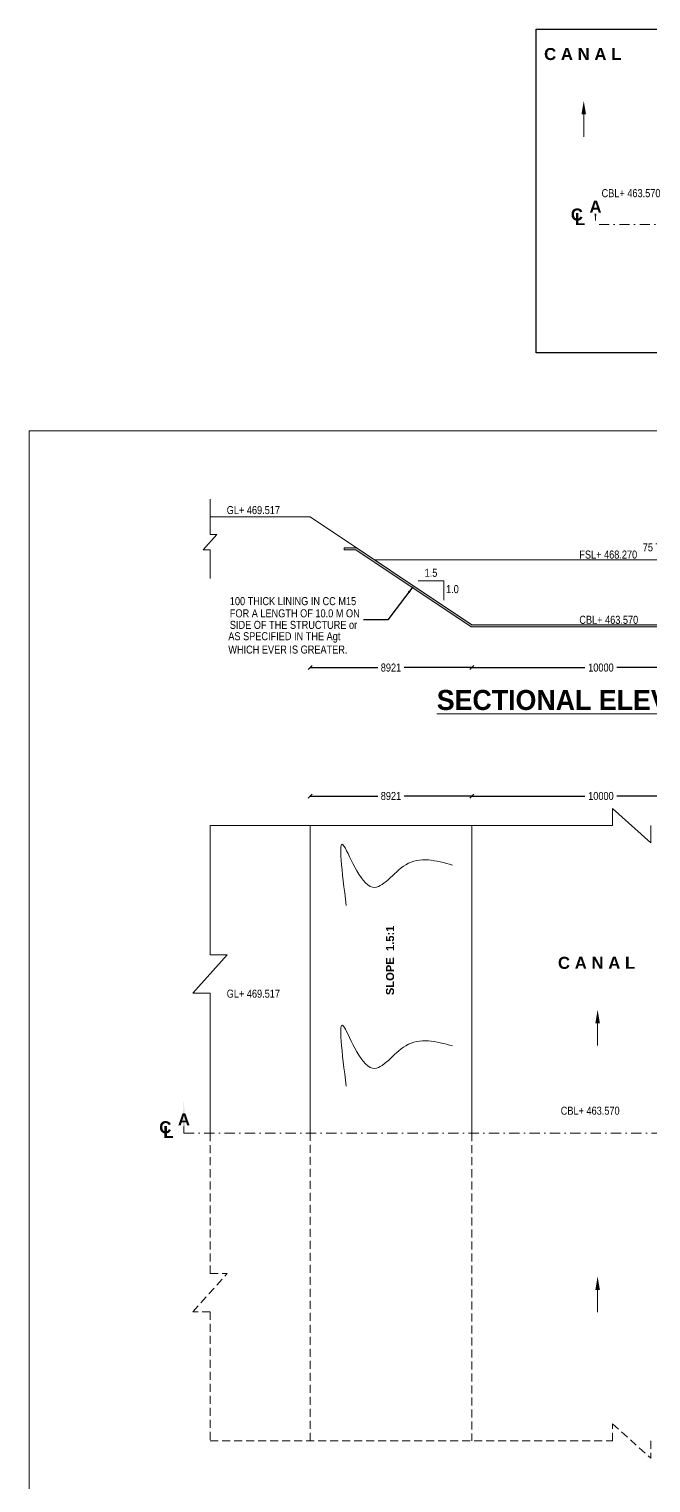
# Model space of a CAD drawing. Header units: millimetres. Extents: x 283753 to 367753, y 96727 to 160762.
# Drawn here: x 283753 to 299293, y 124439 to 160762 of the extents above; entities that cross this region are included whole.
import ezdxf
from ezdxf.enums import TextEntityAlignment as Align

# ---------------------------------------------------------------- set-up
doc = ezdxf.new("R2010")
doc.units = ezdxf.units.MM
for name, pattern in [('CENTER', [2, 1.25, -0.25, 0.25, -0.25]), ('DASHDOTX2', [50.8, 25.4, -12.7, 0, -12.7]), ('HIDDEN', [0.375, 0.25, -0.125])]:
    doc.linetypes.add(name, pattern=pattern)
for name, color, linetype in [('Box', 20, 'Continuous'), ('canal', 5, 'Continuous'), ('CENTER', 5, 'CENTER'), ('TEXT', 7, 'Continuous')]:
    doc.layers.add(name, color=color, linetype=linetype)
doc.styles.add('AB', font='ARIALBD_1.TTF')
doc.styles.add('ARIAL NARROW', font='ARIALN_1.TTF')
doc.styles.add('CITYBLUEPR', font='cityb__.ttf')
doc.dimstyles.get("Standard").update_dxf_attribs({"dimtxt": 0.18, "dimasz": 0.18, "dimexe": 0.18, "dimexo": 0.0625, "dimgap": 0.09, "dimtad": 0, "dimtih": 1, "dimtoh": 1, "dimdec": 4, "dimzin": 0, "dimdsep": 46, "dimtxsty": 'Standard', "dimcen": 0.09, "dimadec": 0, "dimazin": 0, "dimtfac": 1, "dimtdec": 4, "dimtofl": 0, "dimtmove": 0, "dimatfit": 3, "dimfxl": 0, "dimtolj": 1, "dimtzin": 0, "dimarcsym": 0})
doc.dimstyles.new('STANDARD$7', dxfattribs={"dimtxt": 2, "dimasz": 2, "dimexe": 1.25, "dimexo": 0.625, "dimtad": 1, "dimdec": 0, "dimlfac": 0.5, "dimdsep": 46, "dimtxsty": 'Standard', "dimcen": 2.5, "dimadec": 0, "dimazin": 0, "dimtfac": 1, "dimtdec": 0, "dimtmove": 0, "dimatfit": 3, "dimfxl": 0, "dimtolj": 1, "dimtzin": 0, "dimarcsym": 0})

# ---------------------------------------------------------------- blocks, each defined once
blk = doc.blocks.new('_Oblique')
at = {"color": 0, "linetype": 'ByBlock', "lineweight": -2}
blk.add_line((-0.5, -0.5), (0.5, 0.5), dxfattribs=at)
blk = doc.blocks.new('*D147')
at = {"layer": 'canal', "color": 0, "lineweight": -2, "transparency": 16777216}
for p, q in [((290775, 141601), (292468, 141601)), ((294819, 141601), (293126, 141601))]:
    blk.add_line(p, q, dxfattribs=at)
at = {"layer": 'Defpoints', "color": 0, "transparency": 16777216}
for p in [(290775, 141601), (294819, 141601), (294819, 141601)]:
    blk.add_point(p, dxfattribs=at)
at = {"layer": 'canal', "color": 0, "lineweight": -2, "transparency": 16777216, "xscale": 100, "yscale": 100, "zscale": 100, "rotation": 180}
blk.add_blockref('_Oblique', (290775, 141601), dxfattribs=at)
at = {"layer": 'canal', "color": 0, "lineweight": -2, "transparency": 16777216, "xscale": 100, "yscale": 100, "zscale": 100}
blk.add_blockref('_Oblique', (294819, 141601), dxfattribs=at)
at = {"layer": 'canal', "color": 0, "lineweight": 9, "transparency": 16777216, "insert": (292797, 141601), "char_height": 200, "attachment_point": 5, "style": 'ARIAL NARROW'}
blk.add_mtext('\\A1;8921', dxfattribs=at)
blk = doc.blocks.new('*D148')
at = {"layer": 'canal', "color": 0, "lineweight": -2, "transparency": 16777216}
for p, q in [((294819, 141601), (297643, 141601)), ((301269, 141601), (298444, 141601))]:
    blk.add_line(p, q, dxfattribs=at)
at = {"layer": 'Defpoints', "color": 0, "transparency": 16777216}
for p in [(294819, 141601), (301269, 141601), (301269, 141601)]:
    blk.add_point(p, dxfattribs=at)
at = {"layer": 'canal', "color": 0, "lineweight": -2, "transparency": 16777216, "xscale": 100, "yscale": 100, "zscale": 100, "rotation": 180}
blk.add_blockref('_Oblique', (294819, 141601), dxfattribs=at)
at = {"layer": 'canal', "color": 0, "lineweight": -2, "transparency": 16777216, "xscale": 100, "yscale": 100, "zscale": 100}
blk.add_blockref('_Oblique', (301269, 141601), dxfattribs=at)
at = {"layer": 'canal', "color": 0, "lineweight": 9, "transparency": 16777216, "insert": (298044, 141601), "char_height": 200, "attachment_point": 5, "style": 'ARIAL NARROW'}
blk.add_mtext('\\A1;10000', dxfattribs=at)
blk = doc.blocks.new('*D154')
at = {"layer": 'canal', "color": 0, "lineweight": -2, "transparency": 16777216}
for p, q in [((290775, 144809), (292468, 144809)), ((294819, 144809), (293126, 144809))]:
    blk.add_line(p, q, dxfattribs=at)
at = {"layer": 'Defpoints', "color": 0, "transparency": 16777216}
for p in [(290775, 144809), (294819, 144809), (294819, 144809)]:
    blk.add_point(p, dxfattribs=at)
at = {"layer": 'canal', "color": 0, "lineweight": -2, "transparency": 16777216, "xscale": 100, "yscale": 100, "zscale": 100, "rotation": 180}
blk.add_blockref('_Oblique', (290775, 144809), dxfattribs=at)
at = {"layer": 'canal', "color": 0, "lineweight": -2, "transparency": 16777216, "xscale": 100, "yscale": 100, "zscale": 100}
blk.add_blockref('_Oblique', (294819, 144809), dxfattribs=at)
at = {"layer": 'canal', "color": 0, "lineweight": 9, "transparency": 16777216, "insert": (292797, 144809), "char_height": 200, "attachment_point": 5, "style": 'ARIAL NARROW'}
blk.add_mtext('\\A1;8921', dxfattribs=at)
blk = doc.blocks.new('*D155')
at = {"layer": 'canal', "color": 0, "lineweight": -2, "transparency": 16777216}
for p, q in [((294819, 144809), (297643, 144809)), ((301269, 144809), (298444, 144809))]:
    blk.add_line(p, q, dxfattribs=at)
at = {"layer": 'Defpoints', "color": 0, "transparency": 16777216}
for p in [(294819, 144809), (301269, 144809), (301269, 144809)]:
    blk.add_point(p, dxfattribs=at)
at = {"layer": 'canal', "color": 0, "lineweight": -2, "transparency": 16777216, "xscale": 100, "yscale": 100, "zscale": 100, "rotation": 180}
blk.add_blockref('_Oblique', (294819, 144809), dxfattribs=at)
at = {"layer": 'canal', "color": 0, "lineweight": -2, "transparency": 16777216, "xscale": 100, "yscale": 100, "zscale": 100}
blk.add_blockref('_Oblique', (301269, 144809), dxfattribs=at)
at = {"layer": 'canal', "color": 0, "lineweight": 9, "transparency": 16777216, "insert": (298044, 144809), "char_height": 200, "attachment_point": 5, "style": 'ARIAL NARROW'}
blk.add_mtext('\\A1;10000', dxfattribs=at)

msp = doc.modelspace()

# ---------------------------------------------------------------- hatches: boundary and pattern name
at = {"layer": 'canal', "linetype": 'Continuous', "lineweight": 9}
h = msp.add_hatch(dxfattribs=at)
h.set_pattern_fill('AR-CONC', color=0, style=0)
h.set_pattern_definition([(50, (0, 1654.29), (182.18467, -15.939086), [19.05, -209.55]), (355, (0, 1654.29), (-35.24283, 191.05664), [15.24, -167.64]), (100.451, (15.18, 1652.96), (146.9425, 175.11669), [16.19, -178.09]), (46.1842, (0, 1705.09), (271.07904, -42.04233), [28.575, -314.325]), (96.6356, (22.6, 1701.58), (237.40423, 247.42556), [24.285, -267.135]), (351.184, (0, 1705.1), (237.4046, 247.42512), [22.86, -251.46]), (21, (25.4, 1692.39), (151.61488, -102.26552), [19.05, -209.55]), (326, (25.4, 1692.39), (61.80203, 184.18797), [15.24, -167.64]), (71.4514, (38.03, 1683.86), (213.41649, 81.92286), [16.19, -178.09]), (37.5, (0, 1654.286), (3.088603, 84.555039), [0, -165.608, 0, -170.18, 0, -168.275]), (7.5, (0, 1654.29), (66.819663, 100.180575), [0, -97.028, 0, -161.798, 0, -64.135]), (327.5, (-56.64, 1654.286), (135.590595, -5.728744), [0, -63.5, 0, -198.12, 0, -262.89]), (317.5, (-82.04, 1654.29), (148.12918, 25.42649), [0, -82.55, 0, -131.572, 0, -186.69])])
h.paths.add_polyline_path([(301268.6, 145877), (294818.6, 145877), (291931.1, 147802), (291631.1, 147802), (291631.1, 147752), (291915.9, 147752), (294803.4, 145827), (301268.6, 145827)])

# ---------------------------------------------------------------- linework, layer by layer
at = {"color": 0, "linetype": 'Continuous', "lineweight": 9}
for p, q in [((367752.6, 150726.9), (283752.6, 150726.9)), ((283752.6, 150726.9), (283752.6, 96726.9))]:
    msp.add_line(p, q, dxfattribs=at)
at = {"layer": 'Box', "color": 0, "linetype": 'Continuous'}
msp.add_lwpolyline([(296424.3, 160761.9), (316646.5, 160761.9), (316646.5, 152675.8), (296424.3, 152675.8)], close=True, dxfattribs=at)
at = {"layer": 'canal', "color": 0, "linetype": 'Continuous', "lineweight": 9}
for p, q in [((288274.6, 148132.5), (288274.6, 149013.5)), ((290774.6, 148573), (288274.6, 148573)), ((294818.6, 145877), (290774.6, 148573)), ((288102.1, 147748), (288447, 148132.5)), ((288274.6, 148132.5), (288447, 148132.5)), ((288274.6, 147748), (288102.1, 147748)), ((288274.6, 147035), (288274.6, 147748)), ((291631.1, 147802), (291631.1, 147752)), ((291931.1, 147802), (291631.1, 147802)), ((291915.9, 147752), (291631.1, 147752)), ((294803.4, 145827), (291915.9, 147752)), ((303706.1, 147502), (292381.1, 147502)), ((294803.4, 145827), (301268.6, 145827)), ((301268.6, 145877), (294818.6, 145877)), ((298331.9, 140860.4), (298331.9, 141291.5)), ((298331.9, 141291.5), (299293.3, 140429.3)), ((288274.6, 140860.4), (288274.6, 137635.4)), ((288274.6, 140860.4), (298331.9, 140860.4)), ((290774.6, 140860.4), (290774.6, 133173.9)), ((294818.6, 140860.4), (294818.6, 133173.9)), ((299293.3, 140860.4), (299293.3, 140429.3)), ((287843.5, 136674), (288705.6, 137635.4)), ((288274.6, 137635.4), (288705.6, 137635.4)), ((288274.6, 136674), (287843.5, 136674)), ((288274.6, 136674), (288274.6, 133173.9))]:
    msp.add_line(p, q, dxfattribs=at)
at = {"layer": 'canal', "color": 0, "linetype": 'HIDDEN', "lineweight": 9, "ltscale": 800}
for p, q in [((288274.6, 133173.9), (288274.6, 129673.9)), ((290774.6, 125487.5), (290774.6, 133173.9)), ((294818.6, 133173.9), (294818.6, 125487.5)), ((287843.5, 128712.5), (288705.6, 129673.9)), ((288274.6, 129673.9), (288705.6, 129673.9)), ((288274.6, 128712.5), (287843.5, 128712.5)), ((288274.6, 128712.5), (288274.6, 125487.5)), ((298331.9, 125918.6), (299293.3, 125056.4)), ((298331.9, 125487.5), (298331.9, 125918.6)), ((288274.6, 125487.5), (298331.9, 125487.5)), ((299293.3, 125487.5), (299293.3, 125056.4))]:
    msp.add_line(p, q, dxfattribs=at)
at = {"layer": 'canal', "color": 0, "linetype": 'Continuous', "lineweight": 9}
for points in [[(294333.5, 139876.7), (293164.5, 139883.2), (292338.2, 139321.6), (291605, 140376.7), (291680.3, 138869.5)], [(294333.5, 135355.6), (293164.5, 135362.1), (292338.2, 134800.5), (291605, 135855.6), (291680.3, 134348.4)]]:
    msp.add_spline(points, degree=3, dxfattribs=at)
at = {"layer": 'CENTER', "color": 0, "linetype": 'DASHDOTX2', "lineweight": 9, "ltscale": 10}
for p, q in [((297995.8, 155878.7), (316061.3, 155878.7)), ((287621.8, 133173.9), (320364.9, 133173.9))]:
    msp.add_line(p, q, dxfattribs=at)
at = {"layer": 'TEXT', "color": 0, "linetype": 'ByBlock', "lineweight": 9, "ltscale": 10}
for p, q in [((297614.3, 158630.2), (297614.3, 158069.8)), ((297907.3, 156149.6), (297907.3, 155977.7)), ((297960.7, 135925.5), (297960.7, 135365)), ((287621.8, 133345.9), (287621.8, 133173.9)), ((297960.7, 129261.6), (297960.7, 128701.1))]:
    msp.add_line(p, q, dxfattribs=at)
at = {"layer": 'TEXT', "color": 0, "lineweight": 9}
for p, q in [((293472.8, 146974.6), (294116.8, 146974.6)), ((294116.8, 146974.6), (294116.8, 146493.4))]:
    msp.add_line(p, q, dxfattribs=at)
at = {"layer": 'TEXT', "color": 0, "linetype": 'ByBlock', "lineweight": 9, "ltscale": 10}
for points in [[(297670.6, 158630.2), (297614.3, 158967.7), (297558.1, 158630.2)], [(297882.3, 156149.6), (297907.3, 155977.7), (297932.3, 156149.6)], [(298016.9, 135925.5), (297960.7, 136263), (297904.4, 135925.5)], [(287596.8, 133345.9), (287621.8, 133995.9), (287646.8, 133345.9)], [(298016.9, 129261.6), (297960.7, 129599.1), (297904.4, 129261.6)]]:
    msp.add_solid(points, dxfattribs=at)

# ---------------------------------------------------------------- texts
at = {"layer": 'canal', "color": 0, "lineweight": 9, "style": 'ARIAL NARROW'}
for s, p in [('CBL+ 463.570', (298060.5, 156562.3)), ('GL+ 469.517', (288692, 148644.8)), ('FSL+ 468.270', (297504.1, 147533)), ('CBL+ 463.570', (297504.1, 145903.3)), ('GL+ 469.517', (288692, 136562.7)), ('CBL+ 463.570', (297039.4, 133638.4))]:
    msp.add_text(s, height=200, dxfattribs=at).set_placement(p)
at = {"layer": 'canal', "color": 0, "lineweight": 9, "char_height": 200, "style": 'ARIAL NARROW'}
for s, insert, attachment_point in [('75 TH. WEARING COAT IN CC M20 GR.', (303302.4, 147813.2), 6), ('100 THICK LINING IN CC M15', (288770.1, 146468.4), 4), ('FOR A LENGTH OF 10.0 M ON ', (288770.1, 146163.7), 4), ('AS SPECIFIED IN THE Agt\\PWHICH EVER IS GREATER.', (288731.4, 145424.9), 4), ('SIDE OF THE STRUCTURE or ', (288770.1, 145875), 4)]:
    msp.add_mtext(s, dxfattribs=dict(at, insert=insert, attachment_point=attachment_point))
at = {"layer": 'canal', "color": 0, "linetype": 'Continuous', "lineweight": 9, "insert": (292774.4, 136625.3), "char_height": 200, "attachment_point": 4, "rotation": 90, "style": 'AB'}
msp.add_mtext('SLOPE  1.5:1', dxfattribs=at)
at = {"layer": 'TEXT', "color": 0, "linetype": 'ByBlock', "lineweight": 9, "ltscale": 10, "style": 'AB'}
for s, p in [('C A N A L', (296623, 159988)), ('C', (297291.3, 155978.7)), ('A', (297757.1, 156173.3)), ('L', (297392.6, 155862.9)), ('C A N A L', (296969.3, 137283.2)), ('A', (287471.6, 133369.5)), ('C', (287005.7, 133174.9)), ('L', (287107.1, 133059.2))]:
    msp.add_text(s, height=300, dxfattribs=at).set_placement(p)
at = {"layer": 'TEXT', "color": 0, "lineweight": 9, "style": 'CITYBLUEPR'}
msp.add_text("%%uSECTIONAL ELEVATION ON 'A B'", height=500, dxfattribs=at).set_placement((299301.2, 143749.9), align=Align.CENTER)
at = {"layer": 'TEXT', "color": 0, "lineweight": 9, "char_height": 200, "attachment_point": 6, "style": 'ARIAL NARROW'}
for s, insert in [('1.5', (293955.5, 147176.8)), ('1.0', (294491.7, 146768.4))]:
    msp.add_mtext(s, dxfattribs=dict(at, insert=insert))

# ---------------------------------------------------------------- dimensions: what is measured, and where the dimension line sits
at = {"layer": 'canal', "color": 0, "lineweight": 9}
for base, p1, p2, text, picture, middle in [((294818.6, 144809.5), (290774.6, 144809.5), (294818.6, 144809.5), '8921', '*D154', (292796.6, 144809.5)), ((301268.6, 144809.5), (294818.6, 144809.5), (301268.6, 144809.5), '10000', '*D155', (298043.6, 144809.5)), ((294818.6, 141600.6), (290774.6, 141600.6), (294818.6, 141600.6), '8921', '*D147', (292796.6, 141600.6)), ((301268.6, 141600.6), (294818.6, 141600.6), (301268.6, 141600.6), '10000', '*D148', (298043.6, 141600.6))]:
    dim = msp.add_linear_dim(base=base, p1=p1, p2=p2, text=text, dimstyle='Standard', override={"dimtxt": 200, "dimasz": 100, "dimexe": 100, "dimexo": 100, "dimgap": 100, "dimtih": 0, "dimdec": 0, "dimtxsty": 'ARIAL NARROW', "dimblk1": 'Oblique', "dimblk2": 'Oblique', "dimsah": 1, "dimtmove": 2}, dxfattribs=at)
    dim.commit()
    dim.dimension.update_dxf_attribs({"geometry": picture, "text_midpoint": middle})

# ---------------------------------------------------------------- leaders
msp.add_leader([(293346.6, 146824.2), (292716.1, 146005.5), (292107.8, 146005.5)], dimstyle='STANDARD$7', override={"dimtxt": 200, "dimasz": 175, "dimexe": 0.18, "dimexo": 0.0625, "dimgap": 0.09, "dimtad": 0, "dimtoh": 1, "dimlfac": 1, "dimzin": 0, "dimcen": 0.09, "dimtdec": 4, "dimtofl": 0}, dxfattribs=at)

doc.saveas('drawing.dxf')
